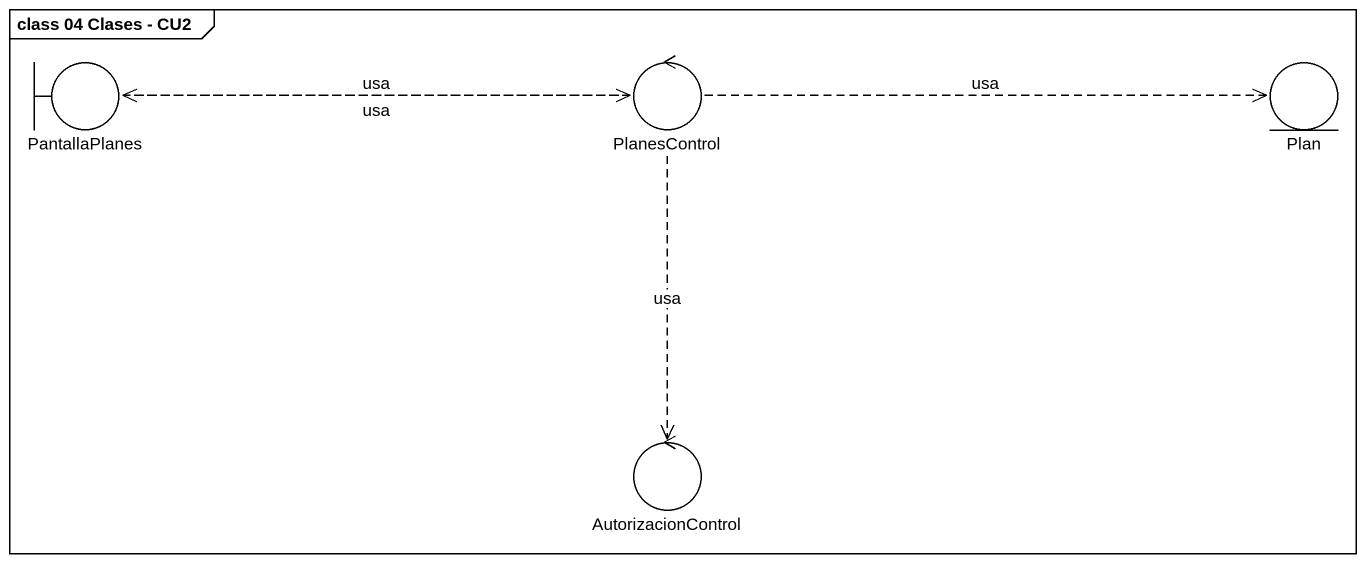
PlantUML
@startuml
mainframe class 04 Clases - CU2
boundary PantallaPlanes
control PlanesControl
entity Plan
control AutorizacionControl
PantallaPlanes .right.> PlanesControl : usa
PlanesControl .left.> PantallaPlanes : usa
PlanesControl .right.> Plan : usa
PlanesControl ..> AutorizacionControl : usa
@enduml
